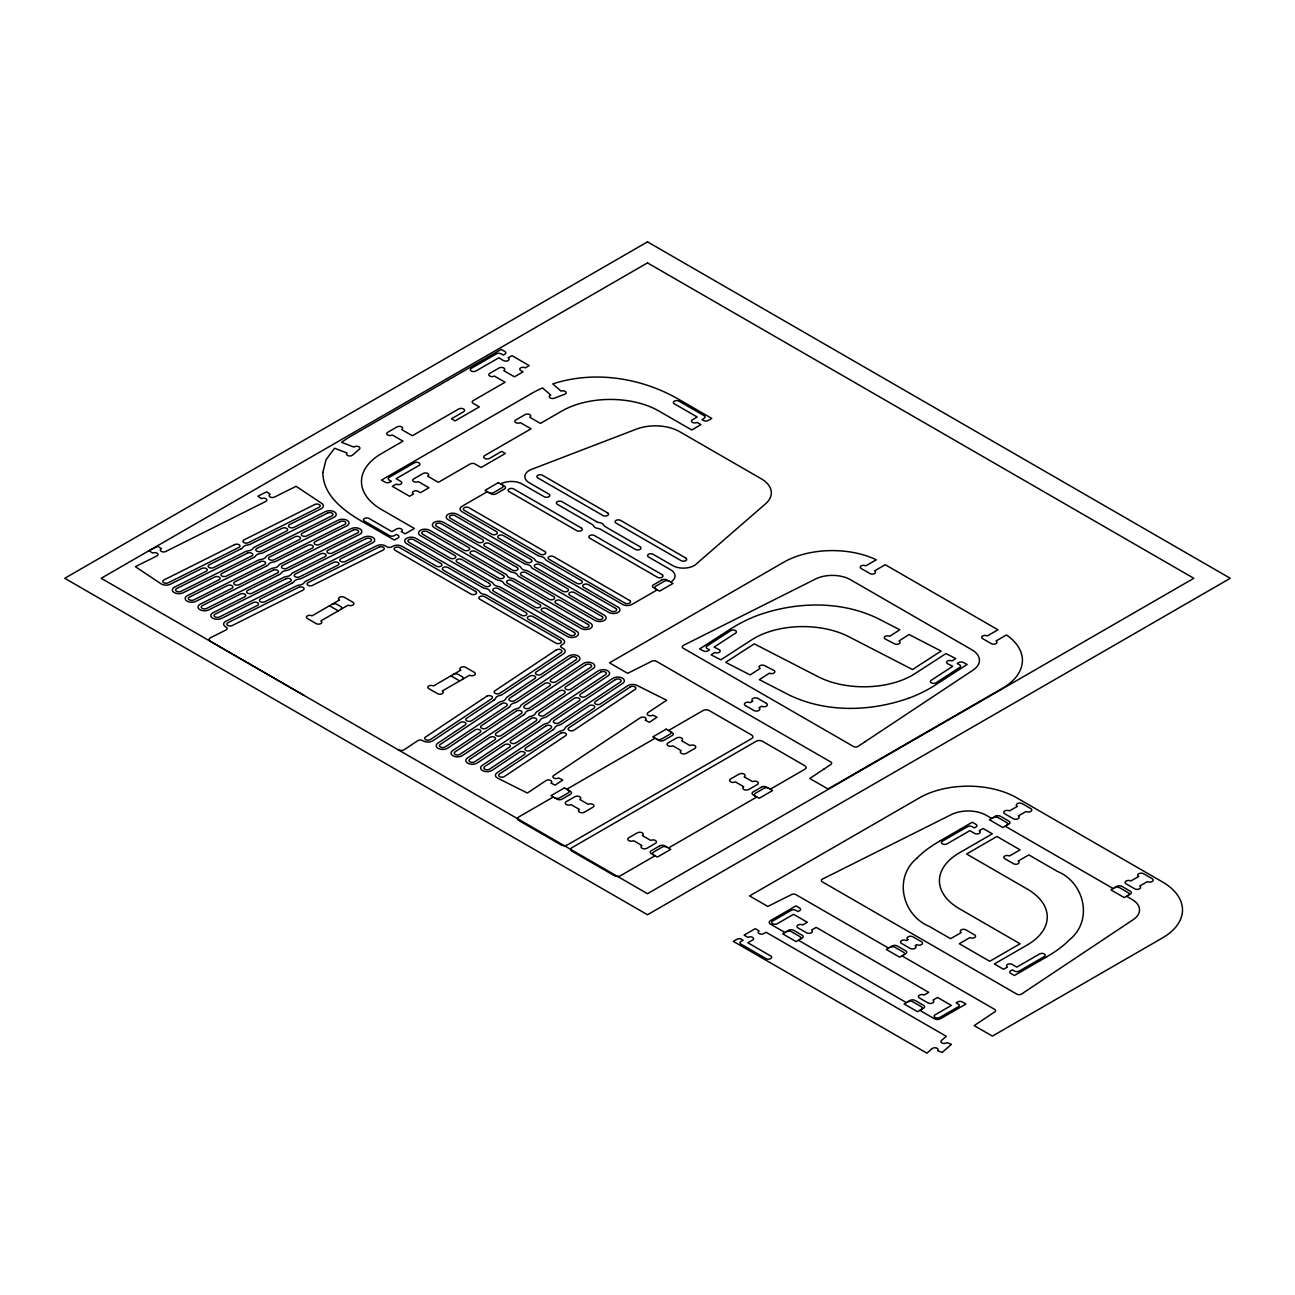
<?xml version="1.0" encoding="UTF-8"?>
<svg xmlns="http://www.w3.org/2000/svg" width="1295" height="1295" viewBox="0 0 1295 1295"><rect width="100%" height="100%" fill="white"/><g stroke="black" fill="none" stroke-linecap="round" stroke-linejoin="round"><path stroke-width="1.5" d="M917.135 858.051C893.226 877.282 902.129 915.144 929.195 926.346L950.579 938.697L961.262 932.529A3.27 1.878 0 0 1 961.262 929.859A3.27 1.878 0 0 1 965.876 929.859L974.617 934.909A3.27 1.878 0 0 1 974.617 937.564A3.27 1.878 0 0 1 970.004 937.564L959.32 943.731L989.736 961.295L1020.088 943.78L959.546 908.815A68.684 39.643 0 0 1 959.546 852.741L992.326 833.818L983.099 828.492L979.214 830.726A3.27 1.878 0 0 1 979.214 833.397A3.27 1.878 0 0 1 974.601 833.397L969.858 830.662L947.017 843.854A3.27 1.878 0 0 1 942.404 843.854A3.27 1.878 0 0 1 942.404 841.183L967.559 826.663A3.27 1.878 0 0 1 972.173 826.663L974.358 827.926L975.928 827.019A3.27 1.878 0 0 0 975.928 824.348L972.286 822.244L939.506 841.183M931.963 1048.756L926.896 1053.143L733.294 941.368L736.936 939.263A3.27 1.878 0 0 1 741.549 939.263L743.12 940.186L740.934 941.449A3.27 1.878 0 0 0 740.934 944.104L766.09 958.624A3.27 1.878 0 0 0 770.703 958.624A3.27 1.878 0 0 0 770.703 955.969L747.862 942.776L752.589 940.04A3.27 1.878 0 0 0 752.589 937.37A3.27 1.878 0 0 0 747.976 937.37L744.091 935.136L755.26 928.677L759.145 930.927A3.27 1.878 0 0 0 759.145 933.598A3.27 1.878 0 0 0 763.759 933.598L766.073 932.254L946.289 1036.308L941.611 1040.371A3.27 1.878 0 0 0 942.355 1043.122A3.27 1.878 0 0 0 946.872 1042.604L951.453 1044.353L942.129 1052.446L937.564 1050.682A3.27 1.878 0 0 0 936.641 1048.076A3.27 1.878 0 0 0 932.125 1048.61M730.526 628.981L699.672 648.957L703.525 650.932A3.27 1.878 0 0 0 708.122 650.786L709.611 649.815L707.297 648.633A3.27 1.878 0 0 1 707.038 645.978L730.72 630.633A3.27 1.878 0 0 1 735.317 630.487A3.27 1.878 0 0 1 735.576 633.142L714.079 647.079L719.081 649.637A3.27 1.878 0 0 1 719.34 652.308A3.27 1.878 0 0 1 714.743 652.453L711.084 654.817L720.813 659.835L751.667 639.859A68.684 39.643 0 0 1 848.63 636.638L912.554 669.547L941.109 651.045L909.009 634.518L898.957 641.025A3.27 1.878 0 0 1 899.216 643.696A3.27 1.878 0 0 1 894.618 643.842L885.375 639.099A3.27 1.878 0 0 1 885.116 636.428A3.27 1.878 0 0 1 889.73 636.282L899.782 629.775L877.201 618.152C840.342 600.572 796.393 601.706 758.417 615.109A134.032 77.392 0 0 0 730.607 629.014M487.308 491.695L461.943 506.329A6.524 3.772 0 0 0 461.943 511.654L496.357 531.533A3.27 1.878 0 0 1 496.357 534.204A3.27 1.878 0 0 1 491.744 534.204L457.329 514.325A6.524 3.772 0 0 0 448.102 514.325A6.524 3.772 0 0 0 448.102 519.651L482.517 539.529A3.27 1.878 0 0 1 482.517 542.184A3.27 1.878 0 0 1 477.904 542.184L443.489 522.322A6.524 3.772 0 0 0 434.262 522.322A6.524 3.772 0 0 0 434.262 527.648L468.677 547.51A3.27 1.878 0 0 1 468.677 550.181A3.27 1.878 0 0 1 464.063 550.181L429.649 530.303A6.524 3.772 0 0 0 420.422 530.303A6.524 3.772 0 0 0 420.422 535.628L454.836 555.506A3.27 1.878 0 0 1 454.836 558.177A3.27 1.878 0 0 1 450.223 558.177L415.808 538.299A6.524 3.772 0 0 0 406.581 538.299A6.524 3.772 0 0 0 406.581 543.625L440.996 563.503A3.27 1.878 0 0 1 440.996 566.158A3.27 1.878 0 0 1 436.383 566.158L401.968 546.296A6.524 3.772 0 0 0 393.453 545.94L391.673 546.895A3.27 1.878 0 0 1 386.914 546.798L385.91 546.134A6.524 3.772 0 0 0 376.715 545.762L345.166 561.561A3.27 1.878 0 0 1 340.569 561.366A3.27 1.878 0 0 1 340.893 558.712L372.442 542.929A6.524 3.772 0 0 0 373.106 537.603A6.524 3.772 0 0 0 363.895 537.231L332.362 553.014A3.27 1.878 0 0 1 327.748 552.819A3.27 1.878 0 0 1 328.088 550.165L359.638 534.382A6.524 3.772 0 0 0 360.285 529.072A6.524 3.772 0 0 0 351.091 528.684L319.541 544.483A3.27 1.878 0 0 1 314.928 544.288A3.27 1.878 0 0 1 315.268 541.634L346.817 525.835A6.524 3.772 0 0 0 347.465 520.525A6.524 3.772 0 0 0 338.27 520.153L306.721 535.936A3.27 1.878 0 0 1 302.107 535.741A3.27 1.878 0 0 1 302.447 533.087L333.997 517.304A6.524 3.772 0 0 0 334.644 511.994A6.524 3.772 0 0 0 325.45 511.606L293.9 527.389A3.27 1.878 0 0 1 289.303 527.211A3.27 1.878 0 0 1 289.627 524.556L321.176 508.757A6.524 3.772 0 0 0 321.824 503.447L296.069 486.289L274.524 497.07A3.27 1.878 0 0 1 269.927 496.875A3.27 1.878 0 0 1 270.25 494.221L266.657 491.825L257.834 496.228L261.428 498.624A3.27 1.878 0 0 1 266.025 498.818A3.27 1.878 0 0 1 265.702 501.473L165.711 551.508A3.27 1.878 0 0 1 161.114 551.314A3.27 1.878 0 0 1 161.438 548.659L157.844 546.263L149.022 550.666L152.616 553.078A3.27 1.878 0 0 1 157.229 553.256A3.27 1.878 0 0 1 156.889 555.911L135.36 566.692L161.13 583.867A6.524 3.772 0 0 0 170.325 584.239L201.874 568.456A3.27 1.878 0 0 1 206.472 568.651A3.27 1.878 0 0 1 206.148 571.305L174.598 587.088A6.524 3.772 0 0 0 173.951 592.398A6.524 3.772 0 0 0 183.145 592.786L214.695 576.987A3.27 1.878 0 0 1 219.292 577.182A3.27 1.878 0 0 1 218.968 579.836L187.419 595.619A6.524 3.772 0 0 0 186.755 600.945A6.524 3.772 0 0 0 195.966 601.317L227.515 585.534A3.27 1.878 0 0 1 232.113 585.728A3.27 1.878 0 0 1 231.789 588.383L200.239 604.166A6.524 3.772 0 0 0 199.576 609.476A6.524 3.772 0 0 0 208.786 609.864L240.336 594.081A3.27 1.878 0 0 1 244.933 594.259A3.27 1.878 0 0 1 244.609 596.914L213.06 612.713A6.524 3.772 0 0 0 212.396 618.023A6.524 3.772 0 0 0 221.607 618.395L253.156 602.612A3.27 1.878 0 0 1 257.754 602.806A3.27 1.878 0 0 1 257.43 605.461L225.88 621.244A6.524 3.772 0 0 0 225.201 626.553L226.366 627.314A3.27 1.878 0 0 1 226.026 629.969L210.583 637.707A4.29 2.477 0 0 0 210.357 641.333L304.212 695.528M657.277 589.824L631.911 604.457A6.524 3.772 0 0 1 622.685 604.457L588.27 584.595A3.27 1.878 0 0 0 583.656 584.595A3.27 1.878 0 0 0 583.656 587.25L618.071 607.128A6.524 3.772 0 0 1 618.071 612.454A6.524 3.772 0 0 1 608.844 612.454L574.43 592.592A3.27 1.878 0 0 0 569.816 592.592A3.27 1.878 0 0 0 569.816 595.247L604.231 615.125A6.524 3.772 0 0 1 604.231 620.451A6.524 3.772 0 0 1 595.004 620.451L560.589 600.572A3.27 1.878 0 0 0 555.976 600.572A3.27 1.878 0 0 0 555.976 603.243L590.39 623.105A6.524 3.772 0 0 1 590.39 628.431A6.524 3.772 0 0 1 581.164 628.431L546.749 608.569A3.27 1.878 0 0 0 542.136 608.569A3.27 1.878 0 0 0 542.136 611.224L576.55 631.102A6.524 3.772 0 0 1 576.55 636.428A6.524 3.772 0 0 1 567.323 636.428L532.909 616.549A3.27 1.878 0 0 0 528.295 616.549A3.27 1.878 0 0 0 528.295 619.22L562.71 639.099A6.524 3.772 0 0 1 563.325 644.02L561.641 645.039A3.27 1.878 0 0 0 561.82 647.791L562.969 648.358A6.524 3.772 0 0 1 563.616 653.667L536.276 671.878A3.27 1.878 0 0 0 536.599 674.533A3.27 1.878 0 0 0 541.197 674.355L568.537 656.128A6.524 3.772 0 0 1 577.748 655.756A6.524 3.772 0 0 1 578.396 661.065L551.055 679.276A3.27 1.878 0 0 0 551.395 681.947A3.27 1.878 0 0 0 555.992 681.753L583.333 663.542A6.524 3.772 0 0 1 592.527 663.153A6.524 3.772 0 0 1 593.191 668.463L565.85 686.69A3.27 1.878 0 0 0 566.174 689.345A3.27 1.878 0 0 0 570.787 689.15L598.128 670.939A6.524 3.772 0 0 1 607.323 670.551A6.524 3.772 0 0 1 607.986 675.877L580.646 694.088A3.27 1.878 0 0 0 580.969 696.742A3.27 1.878 0 0 0 585.567 696.548L612.907 678.337A6.524 3.772 0 0 1 622.118 677.965A6.524 3.772 0 0 1 622.782 683.274L595.441 701.485A3.27 1.878 0 0 0 595.765 704.14A3.27 1.878 0 0 0 600.362 703.946L627.703 685.735A6.524 3.772 0 0 1 636.913 685.363L666.65 700.239L647.969 712.671A3.27 1.878 0 0 0 648.309 715.326A3.27 1.878 0 0 0 652.907 715.131L657.051 717.22L649.41 722.302L645.266 720.23A3.27 1.878 0 0 0 644.942 717.576A3.27 1.878 0 0 0 640.329 717.754L553.677 775.495A3.27 1.878 0 0 0 554.001 778.149A3.27 1.878 0 0 0 558.614 777.955L562.758 780.027L555.118 785.126L550.958 783.054A3.27 1.878 0 0 0 550.634 780.399A3.27 1.878 0 0 0 546.037 780.577L527.373 793.026L497.636 778.149A6.524 3.772 0 0 1 496.972 772.824L524.313 754.613A3.27 1.878 0 0 0 523.989 751.958A3.27 1.878 0 0 0 519.392 752.152L492.051 770.363A6.524 3.772 0 0 1 482.841 770.735A6.524 3.772 0 0 1 482.177 765.426L509.518 747.215A3.27 1.878 0 0 0 509.194 744.56A3.27 1.878 0 0 0 504.597 744.738L477.256 762.965A6.524 3.772 0 0 1 468.045 763.338A6.524 3.772 0 0 1 467.398 758.028L494.739 739.817A3.27 1.878 0 0 0 494.399 737.163A3.27 1.878 0 0 0 489.801 737.341L462.461 755.552A6.524 3.772 0 0 1 453.25 755.94A6.524 3.772 0 0 1 452.603 750.631L479.943 732.403A3.27 1.878 0 0 0 479.619 729.749A3.27 1.878 0 0 0 475.006 729.943L447.665 748.154A6.524 3.772 0 0 1 438.471 748.542A6.524 3.772 0 0 1 437.807 743.217L465.148 725.006A3.27 1.878 0 0 0 464.824 722.351A3.27 1.878 0 0 0 460.227 722.545L432.886 740.756A6.524 3.772 0 0 1 423.692 741.145L422.364 740.481A3.27 1.878 0 0 0 417.751 740.675L404.364 749.595A4.29 2.477 0 0 1 398.083 749.724M553.305 797.008L518.728 816.967A4.29 2.477 0 0 0 518.728 820.48L561.221 845.004A4.29 2.477 0 0 0 567.291 845.004L751.667 738.571A4.29 2.477 0 0 0 751.667 735.058L709.174 710.534A4.29 2.477 0 0 0 703.104 710.534L668.528 730.493M566.708 789.27L655.108 738.231M655.043 855.752L620.467 875.711A4.29 2.477 0 0 1 614.397 875.711L571.904 851.171A4.29 2.477 0 0 1 571.904 847.675L756.28 741.226A4.29 2.477 0 0 1 762.35 741.226L804.842 765.766A4.29 2.477 0 0 1 804.842 769.262L770.266 789.222M668.447 847.998L756.847 796.975M806.931 922.542L802.77 924.938A3.48 2.007 0 0 0 797.93 925.067A3.48 2.007 0 0 0 798.011 927.868L806.51 932.772A3.48 2.007 0 0 0 811.35 932.805A3.48 2.007 0 0 0 811.56 930.02L815.737 927.608M928.337 992.618L924.177 995.029A3.48 2.007 0 0 0 919.337 995.159A3.48 2.007 0 0 0 919.418 997.943L927.916 1002.864A3.48 2.007 0 0 0 932.756 1002.897A3.48 2.007 0 0 0 932.967 1000.112L937.143 997.7M1047.169 956.6L1014.39 975.523L1010.747 973.419A3.27 1.878 0 0 1 1010.747 970.764L1012.318 969.842L1014.503 971.104A3.27 1.878 0 0 0 1019.116 971.104L1044.272 956.584A3.27 1.878 0 0 0 1044.272 953.929A3.27 1.878 0 0 0 1039.658 953.929L1016.818 967.122L1012.075 964.386A3.27 1.878 0 0 0 1007.461 964.386A3.27 1.878 0 0 0 1007.461 967.041L1003.576 969.291L994.35 963.966L1027.129 945.042A68.684 39.643 0 0 0 1027.129 888.969L966.588 854.004L996.94 836.473L1020.088 849.844L1009.404 856.011A3.27 1.878 0 0 0 1004.79 856.011A3.27 1.878 0 0 0 1004.79 858.682L1013.532 863.716A3.27 1.878 0 0 0 1018.145 863.716A3.27 1.878 0 0 0 1018.145 861.062L1028.829 854.894L1057.481 871.438C1084.546 882.64 1093.433 920.502 1069.541 939.733A134.032 77.392 0 0 1 1047.088 956.552M908.394 698.28C870.418 711.683 826.469 712.817 789.61 695.237L759.356 679.665L769.408 673.157A3.27 1.878 0 0 0 774.021 673.011A3.27 1.878 0 0 0 773.746 670.341L764.519 665.598A3.27 1.878 0 0 0 759.922 665.743A3.27 1.878 0 0 0 760.181 668.414L750.129 674.922L725.686 662.344L754.257 643.842L818.165 676.735A68.684 39.643 0 0 0 915.144 673.529L945.981 653.554L955.726 658.572L952.068 660.936A3.27 1.878 0 0 0 947.471 661.081A3.27 1.878 0 0 0 947.73 663.752L952.731 666.31L931.218 680.247A3.27 1.878 0 0 0 931.494 682.902A3.27 1.878 0 0 0 936.091 682.756L959.773 667.411A3.27 1.878 0 0 0 959.498 664.756L957.199 663.574L958.688 662.603A3.27 1.878 0 0 1 963.286 662.457L967.138 664.432L936.285 684.408A134.032 77.392 0 0 1 908.459 698.329M991.76 818.456L986.369 815.332A25.754 14.876 0 0 0 951.291 814.62L822.471 879.078A3.27 1.878 0 0 0 822.309 881.83L1016.802 994.123A3.27 1.878 0 0 0 1021.577 994.026L1133.222 919.644A25.754 14.876 0 0 0 1131.976 899.394L1126.585 896.286M1005.179 826.194L1113.166 888.548M758.077 698.539L766.154 703.201M745.645 705.71L753.722 710.388M685.832 743.136L681.656 740.74A3.48 2.007 0 0 0 681.445 737.94A3.48 2.007 0 0 0 676.605 737.988L668.107 742.893A3.48 2.007 0 0 0 668.026 745.693A3.48 2.007 0 0 0 672.866 745.823L677.026 748.219M686.674 743.621L689.992 745.548A3.48 2.007 0 0 1 694.832 745.677A3.48 2.007 0 0 1 694.751 748.461L686.253 753.366A3.48 2.007 0 0 1 681.413 753.415A3.48 2.007 0 0 1 681.186 750.631L677.868 748.704M747.506 778.748L744.188 776.838A3.48 2.007 0 0 0 743.961 774.038A3.48 2.007 0 0 0 739.121 774.086L730.623 778.991A3.48 2.007 0 0 0 730.558 781.791A3.48 2.007 0 0 0 735.382 781.921L738.7 783.831M748.348 779.234L752.508 781.646A3.48 2.007 0 0 1 757.348 781.775A3.48 2.007 0 0 1 757.267 784.56L748.769 789.464A3.48 2.007 0 0 1 743.929 789.513A3.48 2.007 0 0 1 743.718 786.729L739.542 784.317M329.48 605.769L338.286 610.835M450.903 675.86L459.693 680.943M888.564 948.118L795.956 894.651A3.27 1.878 0 0 0 791.52 894.57L767.805 906.435L749.595 895.913L919.563 797.785A68.684 39.643 0 0 1 1016.688 797.785L1162.376 881.895A68.684 39.643 0 0 1 1162.376 937.969L992.407 1036.113L974.196 1025.591L994.754 1011.897A3.27 1.878 0 0 0 994.592 1009.339L901.984 955.872M807.352 922.283L793.544 914.319L777.275 923.707A3.27 1.878 0 0 1 772.662 923.707A3.27 1.878 0 0 1 772.662 921.036L791.245 910.32A3.27 1.878 0 0 1 795.858 910.32L798.044 911.583L799.614 910.66A3.27 1.878 0 0 0 799.614 908.005L795.972 905.901L770.476 920.615A4.29 2.477 0 0 0 770.476 924.128L785.013 932.529M816.158 927.366L928.758 992.375M937.564 997.458L951.372 1005.438L935.103 1014.827A3.27 1.878 0 0 0 935.103 1017.481A3.27 1.878 0 0 0 939.717 1017.481L958.3 1006.765A3.27 1.878 0 0 0 958.3 1004.094L956.115 1002.832L957.685 1001.925A3.27 1.878 0 0 1 962.298 1001.925L965.941 1004.03L940.445 1018.76A4.29 2.477 0 0 1 934.375 1018.76L919.838 1010.359M584.013 801.913L579.852 799.517A3.48 2.007 0 0 0 579.626 796.716A3.48 2.007 0 0 0 574.786 796.765L566.287 801.67A3.48 2.007 0 0 0 566.223 804.47A3.48 2.007 0 0 0 571.046 804.6L575.207 806.995M584.871 802.414L588.173 804.324A3.48 2.007 0 0 1 593.013 804.454A3.48 2.007 0 0 1 592.932 807.238L584.433 812.159A3.48 2.007 0 0 1 579.593 812.192A3.48 2.007 0 0 1 579.383 809.407L576.065 807.497M645.687 837.525L642.369 835.615A3.48 2.007 0 0 0 642.158 832.814A3.48 2.007 0 0 0 637.318 832.863L628.82 837.768A3.48 2.007 0 0 0 628.739 840.568A3.48 2.007 0 0 0 633.579 840.698L636.881 842.608M646.545 838.011L650.705 840.423A3.48 2.007 0 0 1 655.545 840.552A3.48 2.007 0 0 1 655.464 843.336L646.966 848.257A3.48 2.007 0 0 1 642.126 848.29A3.48 2.007 0 0 1 641.899 845.505L637.739 843.094M798.432 940.267L906.419 1002.605M921.295 1009.517A3.48 2.007 0 0 0 921.295 1006.684L912.797 1001.78A3.48 2.007 0 0 0 907.876 1001.78M799.889 939.425A3.48 2.007 0 0 0 799.889 936.593L791.391 931.688A3.48 2.007 0 0 0 786.47 931.688M890.021 947.276A3.48 2.007 0 0 1 894.942 947.276L903.441 952.181A3.48 2.007 0 0 1 903.441 955.03M993.216 817.614A3.48 2.007 0 0 1 998.137 817.614L1006.636 822.519A3.48 2.007 0 0 1 1006.636 825.352M1114.623 887.706A3.48 2.007 0 0 1 1119.544 887.706L1128.042 892.611A3.48 2.007 0 0 1 1128.042 895.444M917.038 858.018A134.032 77.392 0 0 1 939.587 841.216M745.418 705.597A3.48 2.007 0 0 1 745.353 702.797A3.48 2.007 0 0 1 750.177 702.667L752.8 701.162A3.48 2.007 0 0 1 753.026 698.377A3.48 2.007 0 0 1 757.866 698.41M766.365 703.314A3.48 2.007 0 0 1 766.446 706.115A3.48 2.007 0 0 1 761.606 706.244L758.983 707.75A3.48 2.007 0 0 1 758.757 710.55A3.48 2.007 0 0 1 753.917 710.502M768.809 788.38A3.48 2.007 0 0 0 763.888 788.38L755.39 793.285A3.48 2.007 0 0 0 755.39 796.134M666.99 847.157A3.48 2.007 0 0 0 662.085 847.157L653.587 852.078A3.48 2.007 0 0 0 653.587 854.91M669.984 731.335A3.48 2.007 0 0 1 669.984 734.168L661.486 739.073A3.48 2.007 0 0 1 656.565 739.073M568.165 790.112A3.48 2.007 0 0 1 568.165 792.945L559.667 797.849A3.48 2.007 0 0 1 554.762 797.849M331.973 604.328A3.48 2.007 0 0 1 336.894 604.328L340.779 606.562A3.48 2.007 0 0 1 340.763 609.411M462.185 679.503A3.48 2.007 0 0 0 462.185 676.67L458.3 674.42A3.48 2.007 0 0 0 453.379 674.42M670.697 582.07A15.281 8.822 0 0 0 670.082 569.444L648.504 556.963A3.27 1.878 0 0 1 648.504 554.309A3.27 1.878 0 0 1 653.117 554.309L672.607 565.559A15.281 8.822 0 0 0 696.969 563.374L765.572 503.787A34.334 19.83 0 0 0 761.266 478.794L679.616 431.656A34.334 19.83 0 0 0 636.314 429.163L533.103 468.774A15.281 8.822 0 0 0 529.347 482.841L548.837 494.091A3.27 1.878 0 0 1 548.837 496.762A3.27 1.878 0 0 1 544.224 496.762L522.613 484.298A15.281 8.822 0 0 0 500.728 483.941M669.24 581.228A3.48 2.007 0 0 0 664.319 581.228L655.82 586.149A3.48 2.007 0 0 0 655.82 588.982M488.765 492.537A3.48 2.007 0 0 0 493.686 492.537L502.185 487.632A3.48 2.007 0 0 0 502.185 484.783M322.827 472.481C322.957 495.37 343.661 510.651 361.564 521.14L394.344 540.064L397.986 537.959A3.27 1.878 0 0 0 397.986 535.304L396.416 534.398L394.23 535.661A3.27 1.878 0 0 1 389.617 535.661L364.462 521.124A3.27 1.878 0 0 1 364.462 518.469A3.27 1.878 0 0 1 369.075 518.469L391.916 531.662L396.658 528.927A3.27 1.878 0 0 1 401.272 528.927A3.27 1.878 0 0 1 401.272 531.581L405.157 533.831L414.384 528.506L381.604 509.582A68.684 39.643 0 0 1 381.604 453.509L403.004 441.158L392.32 434.99A3.27 1.878 0 0 1 387.707 434.99A3.27 1.878 0 0 1 387.707 432.32L397.063 426.913A3.27 1.878 0 0 1 401.677 426.913A3.27 1.878 0 0 1 401.677 429.568L412.36 435.735L458.721 408.977A3.432 1.975 0 0 1 463.578 408.977A3.432 1.975 0 0 1 463.578 411.778L451.437 418.787L455.079 420.891L479.36 406.873L473.161 403.312A3.27 1.878 0 0 1 473.161 400.641L505.066 382.219L494.382 376.052A3.27 1.878 0 0 1 489.769 376.052A3.27 1.878 0 0 1 489.769 373.397L499.142 367.974A3.27 1.878 0 0 1 503.755 367.974A3.27 1.878 0 0 1 503.755 370.645L514.439 376.813L523.05 371.843L520.736 370.516A3.27 1.878 0 0 1 520.736 367.845A3.27 1.878 0 0 1 525.349 367.845L529.234 365.611L511.994 355.656L508.109 357.889A3.27 1.878 0 0 1 508.109 360.56A3.27 1.878 0 0 1 503.496 360.56L498.769 357.825L475.912 371.017A3.27 1.878 0 0 1 471.299 371.017A3.27 1.878 0 0 1 471.299 368.347L496.454 353.826A3.27 1.878 0 0 1 501.068 353.826L503.253 355.089L504.84 354.183A3.27 1.878 0 0 0 504.84 351.512L501.197 349.407L351.253 435.978A113.037 65.268 0 0 0 342.349 441.789L341.605 442.323L353.923 447.099A3.27 1.878 0 0 1 358.44 446.565A3.27 1.878 0 0 1 359.362 449.187L352.515 455.128A3.27 1.878 0 0 1 347.999 455.646A3.27 1.878 0 0 1 347.076 453.04L334.579 448.248L326.049 459.709L322.827 472.481M865.044 741.744L858.164 746.341A3.27 1.878 0 0 1 853.389 746.438L683.177 648.18A3.27 1.878 0 0 1 683.339 645.412L815.494 579.027A25.754 14.876 0 0 1 850.572 579.755L971.897 649.799A25.754 14.876 0 0 1 973.144 670.049L865.044 741.744M486.71 696.273L425.488 737.049A3.27 1.878 0 0 0 425.812 739.72A3.27 1.878 0 0 0 430.409 739.526L491.647 698.733A3.27 1.878 0 0 0 491.307 696.079A3.27 1.878 0 0 0 486.71 696.273M556.219 649.96L494.981 690.753A3.27 1.878 0 0 0 495.321 693.408A3.27 1.878 0 0 0 499.919 693.23L561.14 652.437A3.27 1.878 0 0 0 560.816 649.782A3.27 1.878 0 0 0 556.219 649.96M494.107 699.964L466.637 718.272A3.27 1.878 0 0 0 466.961 720.927A3.27 1.878 0 0 0 471.558 720.732L499.044 702.44A6.524 3.772 0 0 1 501.715 701.372A6.524 3.772 0 0 0 505.859 698.604A6.524 3.772 0 0 1 507.316 696.92L534.786 678.612A3.27 1.878 0 0 0 534.463 675.958A3.27 1.878 0 0 0 529.865 676.152L502.379 694.46A6.524 3.772 0 0 1 499.692 695.528A6.524 3.772 0 0 0 495.564 698.28A6.524 3.772 0 0 1 494.107 699.964M501.505 703.671L440.268 744.463A3.27 1.878 0 0 0 440.608 747.118A3.27 1.878 0 0 0 445.205 746.924L506.426 706.131A3.27 1.878 0 0 0 506.102 703.476A3.27 1.878 0 0 0 501.505 703.671M570.998 657.374L509.777 698.151A3.27 1.878 0 0 0 510.1 700.822A3.27 1.878 0 0 0 514.714 700.627L575.935 659.835A3.27 1.878 0 0 0 575.611 657.18A3.27 1.878 0 0 0 570.998 657.374M508.903 707.378L481.416 725.669A3.27 1.878 0 0 0 481.756 728.324A3.27 1.878 0 0 0 486.353 728.146L513.824 709.838A6.524 3.772 0 0 1 516.511 708.77A6.524 3.772 0 0 0 520.655 706.018A6.524 3.772 0 0 1 522.095 704.318L549.582 686.026A3.27 1.878 0 0 0 549.258 683.355A3.27 1.878 0 0 0 544.645 683.55L517.174 701.858A6.524 3.772 0 0 1 514.487 702.926A6.524 3.772 0 0 0 510.343 705.678A6.524 3.772 0 0 1 508.903 707.378M516.3 711.068L455.063 751.861A3.27 1.878 0 0 0 455.387 754.516A3.27 1.878 0 0 0 460 754.321L521.221 713.545A3.27 1.878 0 0 0 520.898 710.874A3.27 1.878 0 0 0 516.3 711.068M585.793 664.772L524.572 705.565A3.27 1.878 0 0 0 524.896 708.219A3.27 1.878 0 0 0 529.493 708.025L590.73 667.233A3.27 1.878 0 0 0 590.407 664.578A3.27 1.878 0 0 0 585.793 664.772M523.682 714.775L496.212 733.083A3.27 1.878 0 0 0 496.535 735.738A3.27 1.878 0 0 0 501.149 735.544L528.619 717.236A6.524 3.772 0 0 1 531.306 716.167A6.524 3.772 0 0 0 535.45 713.415A6.524 3.772 0 0 1 536.891 711.732L564.377 693.424A3.27 1.878 0 0 0 564.037 690.769A3.27 1.878 0 0 0 559.44 690.947L531.97 709.255A6.524 3.772 0 0 1 529.283 710.324A6.524 3.772 0 0 0 525.139 713.092A6.524 3.772 0 0 1 523.682 714.775M531.079 718.466L469.858 759.259A3.27 1.878 0 0 0 470.182 761.913A3.27 1.878 0 0 0 474.779 761.719L536.017 720.943A3.27 1.878 0 0 0 535.693 718.288A3.27 1.878 0 0 0 531.079 718.466M600.589 672.17L539.367 712.962A3.27 1.878 0 0 0 539.691 715.617A3.27 1.878 0 0 0 544.288 715.423L605.526 674.63A3.27 1.878 0 0 0 605.186 671.976A3.27 1.878 0 0 0 600.589 672.17M538.477 722.173L511.007 740.481A3.27 1.878 0 0 0 511.331 743.136A3.27 1.878 0 0 0 515.928 742.941L543.414 724.633A6.524 3.772 0 0 1 546.101 723.565A6.524 3.772 0 0 0 550.229 720.813A6.524 3.772 0 0 1 551.686 719.13L579.156 700.822A3.27 1.878 0 0 0 578.833 698.167A3.27 1.878 0 0 0 574.235 698.361L546.749 716.653A6.524 3.772 0 0 1 544.078 717.721A6.524 3.772 0 0 0 539.934 720.489A6.524 3.772 0 0 1 538.477 722.173M545.875 725.88L484.654 766.656A3.27 1.878 0 0 0 484.978 769.311A3.27 1.878 0 0 0 489.575 769.133L550.812 728.34A3.27 1.878 0 0 0 550.472 725.686A3.27 1.878 0 0 0 545.875 725.88M615.384 679.567L554.147 720.36A3.27 1.878 0 0 0 554.487 723.015A3.27 1.878 0 0 0 559.084 722.82L620.305 682.044A3.27 1.878 0 0 0 619.981 679.389A3.27 1.878 0 0 0 615.384 679.567M553.273 729.571L525.802 747.879A3.27 1.878 0 0 0 526.126 750.533A3.27 1.878 0 0 0 530.723 750.339L558.21 732.047A6.524 3.772 0 0 1 560.881 730.963A6.524 3.772 0 0 0 565.025 728.211A6.524 3.772 0 0 1 566.482 726.527L593.952 708.219A3.27 1.878 0 0 0 593.628 705.565A3.27 1.878 0 0 0 589.031 705.759L561.544 724.067A6.524 3.772 0 0 1 558.857 725.135A6.524 3.772 0 0 0 554.729 727.887A6.524 3.772 0 0 1 553.273 729.571M560.67 733.278L499.433 774.054A3.27 1.878 0 0 0 499.773 776.725A3.27 1.878 0 0 0 504.37 776.531L565.591 735.738A3.27 1.878 0 0 0 565.267 733.083A3.27 1.878 0 0 0 560.67 733.278M630.163 686.965L568.942 727.758A3.27 1.878 0 0 0 569.266 730.412A3.27 1.878 0 0 0 573.879 730.234L635.1 689.442A3.27 1.878 0 0 0 634.777 686.787A3.27 1.878 0 0 0 630.163 686.965M824.17 768.922L809.796 778.489L828.007 788.995L1002.298 688.373A68.684 39.643 0 0 0 1006.474 634.938L995.984 640.993A3.27 1.878 0 0 1 995.984 643.664A3.27 1.878 0 0 1 991.371 643.664L982.63 638.613A3.27 1.878 0 0 1 982.63 635.958A3.27 1.878 0 0 1 987.243 635.958L997.927 629.775L885.246 564.717L874.562 570.901A3.27 1.878 0 0 1 874.562 573.555A3.27 1.878 0 0 1 869.949 573.555L861.207 568.521A3.27 1.878 0 0 1 861.207 565.85A3.27 1.878 0 0 1 865.821 565.85L876.31 559.796A68.684 39.643 0 0 0 783.766 562.208L609.476 662.83L627.686 673.335L651.887 661.195A3.27 1.878 0 0 1 656.338 661.292L830.678 761.929A3.27 1.878 0 0 1 830.823 764.503L824.17 768.922M647.5 241.857L64.75 578.298L647.5 914.756L1230.25 578.298L647.5 241.857M647.5 262.885L101.172 578.298L647.5 893.712L1193.828 578.298L647.5 262.885M531.468 393.534L381.523 480.089L385.165 482.193A3.27 1.878 0 0 0 389.779 482.193L391.365 481.287L389.18 480.024A3.27 1.878 0 0 1 389.18 477.353L414.335 462.833A3.27 1.878 0 0 1 418.949 462.833A3.27 1.878 0 0 1 418.949 465.504L396.092 478.697L400.835 481.432A3.27 1.878 0 0 1 400.835 484.087A3.27 1.878 0 0 1 396.221 484.087L392.336 486.337L409.576 496.293L413.461 494.042A3.27 1.878 0 0 1 413.461 491.372A3.27 1.878 0 0 1 418.075 491.372L420.373 492.715L428.985 487.746L418.301 481.578A3.27 1.878 0 0 1 413.688 481.578A3.27 1.878 0 0 1 413.688 478.907L423.06 473.501A3.27 1.878 0 0 1 427.674 473.501A3.27 1.878 0 0 1 427.674 476.155L438.358 482.339L470.263 463.918A3.27 1.878 0 0 1 474.877 463.918L481.06 467.495L505.341 453.477L501.699 451.372L489.559 458.381A3.432 1.975 0 0 1 484.702 458.381A3.432 1.975 0 0 1 484.702 455.565L531.063 428.807L520.38 422.639A3.27 1.878 0 0 1 515.766 422.639A3.27 1.878 0 0 1 515.766 419.985L525.122 414.578A3.27 1.878 0 0 1 529.736 414.578A3.27 1.878 0 0 1 529.736 417.233L540.42 423.4L561.82 411.049A68.684 39.643 0 0 1 658.945 411.049L691.724 429.972L700.951 424.647L697.066 422.397A3.27 1.878 0 0 1 692.453 422.397A3.27 1.878 0 0 1 692.453 419.742L697.196 417.006L674.339 403.813A3.27 1.878 0 0 1 674.339 401.159A3.27 1.878 0 0 1 678.952 401.159L704.108 415.679A3.27 1.878 0 0 1 704.108 418.334L701.922 419.596L703.509 420.503A3.27 1.878 0 0 0 708.122 420.503L711.764 418.415L678.985 399.475C641.413 377.703 594.373 370.289 552.722 383.903L561.026 391.122A3.27 1.878 0 0 1 565.543 391.64A3.27 1.878 0 0 1 564.636 394.263L554.341 398.212A3.27 1.878 0 0 1 549.808 397.678A3.27 1.878 0 0 1 550.731 395.072L542.508 387.933L541.52 388.37A113.037 65.268 0 0 0 531.468 393.518M498.413 482.614L484.994 490.368L491.064 493.864A3.48 2.007 0 0 0 495.985 493.864L504.483 488.96A3.48 2.007 0 0 0 504.483 486.127L498.413 482.614M339.322 600.087L311.998 615.853A3.27 1.878 0 0 0 307.384 615.853A3.27 1.878 0 0 0 307.384 618.524L316.19 623.607A3.27 1.878 0 0 0 320.804 623.607A3.27 1.878 0 0 0 320.804 620.936L348.128 605.17A3.48 2.007 0 0 0 352.952 605.04A3.48 2.007 0 0 0 352.887 602.24L344.389 597.335A3.48 2.007 0 0 0 339.549 597.286A3.48 2.007 0 0 0 339.322 600.087M460.729 670.179L433.42 685.962A3.27 1.878 0 0 0 428.807 685.962A3.27 1.878 0 0 0 428.807 688.616L437.597 693.699A3.27 1.878 0 0 0 442.21 693.699A3.27 1.878 0 0 0 442.21 691.028L469.535 675.262A3.48 2.007 0 0 0 474.375 675.132A3.48 2.007 0 0 0 474.294 672.332L465.795 667.427A3.48 2.007 0 0 0 460.955 667.394A3.48 2.007 0 0 0 460.729 670.179M662.004 579.901L653.506 584.806A3.48 2.007 0 0 0 653.506 587.655L659.576 591.151L672.995 583.414L666.925 579.901A3.48 2.007 0 0 0 662.004 579.901M564.41 787.927L550.99 795.68L557.06 799.177A3.48 2.007 0 0 0 561.981 799.177L570.48 794.272A3.48 2.007 0 0 0 570.48 791.439L564.41 787.927M666.213 729.15L652.809 736.904L658.88 740.4A3.48 2.007 0 0 0 663.785 740.4L672.283 735.495A3.48 2.007 0 0 0 672.283 732.662L666.213 729.15M659.77 845.829L651.272 850.734A3.48 2.007 0 0 0 651.272 853.583L657.342 857.08L670.761 849.342L664.691 845.829A3.48 2.007 0 0 0 659.77 845.829M761.59 787.052L753.091 791.957A3.48 2.007 0 0 0 753.091 794.79L759.161 798.303L772.565 790.549L766.494 787.052A3.48 2.007 0 0 0 761.59 787.052M788.768 930.344L782.698 933.857L796.117 941.594L802.188 938.098A3.48 2.007 0 0 0 802.188 935.265L793.689 930.344A3.48 2.007 0 0 0 788.768 930.344M995.531 816.271L989.461 819.784L1002.864 827.521L1008.934 824.025A3.48 2.007 0 0 0 1008.934 821.176L1000.436 816.271A3.48 2.007 0 0 0 995.531 816.271M1017.206 806.429L1009.517 810.864A3.48 2.007 0 0 0 1004.677 810.994A3.48 2.007 0 0 0 1004.758 813.794L1013.257 818.699A3.48 2.007 0 0 0 1018.097 818.731A3.48 2.007 0 0 0 1018.323 815.947L1025.996 811.512A3.48 2.007 0 0 0 1030.836 811.382A3.48 2.007 0 0 0 1030.771 808.582L1022.273 803.677A3.48 2.007 0 0 0 1017.433 803.628A3.48 2.007 0 0 0 1017.206 806.429M892.336 945.949L886.266 949.445L899.669 957.199L905.739 953.687A3.48 2.007 0 0 0 905.739 950.854L897.241 945.949A3.48 2.007 0 0 0 892.336 945.949M907.941 939.603L906.322 940.542A3.48 2.007 0 0 0 901.482 940.672A3.48 2.007 0 0 0 901.563 943.456L910.061 948.361A3.48 2.007 0 0 0 914.901 948.409A3.48 2.007 0 0 0 915.128 945.625L916.731 944.686A3.48 2.007 0 0 0 921.571 944.557A3.48 2.007 0 0 0 921.506 941.756L913.007 936.852A3.48 2.007 0 0 0 908.167 936.803A3.48 2.007 0 0 0 907.941 939.603M910.175 1000.436L904.104 1003.949L917.524 1011.686L923.594 1008.19A3.48 2.007 0 0 0 923.594 1005.357L915.096 1000.436A3.48 2.007 0 0 0 910.175 1000.436M1116.938 886.363L1110.867 889.875L1124.27 897.613L1130.341 894.117A3.48 2.007 0 0 0 1130.341 891.268L1121.842 886.363A3.48 2.007 0 0 0 1116.938 886.363M1138.613 876.521L1130.923 880.956A3.48 2.007 0 0 0 1126.083 881.086A3.48 2.007 0 0 0 1126.164 883.886L1134.663 888.791A3.48 2.007 0 0 0 1139.503 888.823A3.48 2.007 0 0 0 1139.729 886.039L1147.402 881.604A3.48 2.007 0 0 0 1152.242 881.474A3.48 2.007 0 0 0 1152.178 878.674L1143.679 873.769A3.48 2.007 0 0 0 1138.839 873.72A3.48 2.007 0 0 0 1138.613 876.521M234.573 544.628L163.915 579.966A3.27 1.878 0 0 0 163.591 582.62A3.27 1.878 0 0 0 168.188 582.815L238.847 547.461A3.27 1.878 0 0 0 239.17 544.807A3.27 1.878 0 0 0 234.573 544.628M314.766 504.5L244.108 539.837A3.27 1.878 0 0 0 243.784 542.508A3.27 1.878 0 0 0 248.381 542.686L319.039 507.332A3.27 1.878 0 0 0 319.363 504.678A3.27 1.878 0 0 0 314.766 504.5M240.983 548.886L209.272 564.75A3.27 1.878 0 0 0 208.948 567.404A3.27 1.878 0 0 0 213.545 567.598L245.257 551.735A6.524 3.772 0 0 1 248.171 550.893A6.524 3.772 0 0 0 252.946 548.513A6.524 3.772 0 0 1 254.791 546.959L286.503 531.096A3.27 1.878 0 0 0 286.826 528.441A3.27 1.878 0 0 0 282.229 528.247L250.518 544.11A6.524 3.772 0 0 1 247.604 544.952A6.524 3.772 0 0 0 242.829 547.348A6.524 3.772 0 0 1 240.983 548.886M247.394 553.159L176.735 588.513A3.27 1.878 0 0 0 176.411 591.167A3.27 1.878 0 0 0 181.009 591.362L251.651 556.008A3.27 1.878 0 0 0 251.991 553.353A3.27 1.878 0 0 0 247.394 553.159M327.586 513.03L256.928 548.384A3.27 1.878 0 0 0 256.604 551.039A3.27 1.878 0 0 0 261.202 551.233L331.86 515.879A3.27 1.878 0 0 0 332.184 513.225A3.27 1.878 0 0 0 327.586 513.03M253.788 557.433L222.092 573.297A3.27 1.878 0 0 0 221.769 575.951A3.27 1.878 0 0 0 226.366 576.145L258.061 560.282A6.524 3.772 0 0 1 260.991 559.44A6.524 3.772 0 0 0 265.766 557.044A6.524 3.772 0 0 1 267.612 555.506L299.323 539.643A3.27 1.878 0 0 0 299.647 536.972A3.27 1.878 0 0 0 295.05 536.794L263.338 552.657A6.524 3.772 0 0 1 260.424 553.499A6.524 3.772 0 0 0 255.649 555.879A6.524 3.772 0 0 1 253.788 557.433M260.198 561.706L189.556 597.044A3.27 1.878 0 0 0 189.232 599.715A3.27 1.878 0 0 0 193.829 599.893L264.471 564.539A3.27 1.878 0 0 0 264.811 561.884A3.27 1.878 0 0 0 260.198 561.706M340.407 521.577L269.748 556.931A3.27 1.878 0 0 0 269.425 559.586A3.27 1.878 0 0 0 274.022 559.764L344.68 524.426A3.27 1.878 0 0 0 345.004 521.755A3.27 1.878 0 0 0 340.407 521.577M266.608 565.964L234.913 581.827A3.27 1.878 0 0 0 234.573 584.498A3.27 1.878 0 0 0 239.186 584.676L270.882 568.813A6.524 3.772 0 0 1 273.812 567.971A6.524 3.772 0 0 0 278.587 565.591A6.524 3.772 0 0 1 280.432 564.037L312.144 548.173A3.27 1.878 0 0 0 312.467 545.519A3.27 1.878 0 0 0 307.87 545.324L276.159 561.188A6.524 3.772 0 0 1 273.245 562.03A6.524 3.772 0 0 0 268.47 564.426A6.524 3.772 0 0 1 266.608 565.964M273.018 570.237L202.376 605.591A3.27 1.878 0 0 0 202.052 608.245A3.27 1.878 0 0 0 206.65 608.44L277.292 573.086A3.27 1.878 0 0 0 277.632 570.431A3.27 1.878 0 0 0 273.018 570.237M353.227 530.108L282.569 565.462A3.27 1.878 0 0 0 282.245 568.116A3.27 1.878 0 0 0 286.842 568.311L357.501 532.957A3.27 1.878 0 0 0 357.825 530.303A3.27 1.878 0 0 0 353.227 530.108M279.429 574.511L247.733 590.374A3.27 1.878 0 0 0 247.394 593.029A3.27 1.878 0 0 0 252.007 593.223L283.702 577.36A6.524 3.772 0 0 1 286.632 576.518A6.524 3.772 0 0 0 291.407 574.122A6.524 3.772 0 0 1 293.253 572.584L324.964 556.721A3.27 1.878 0 0 0 325.288 554.066A3.27 1.878 0 0 0 320.691 553.871L288.979 569.735A6.524 3.772 0 0 1 286.065 570.577A6.524 3.772 0 0 0 281.29 572.957A6.524 3.772 0 0 1 279.429 574.511M285.839 578.784L215.197 614.121A3.27 1.878 0 0 0 214.873 616.792A3.27 1.878 0 0 0 219.47 616.97L290.112 581.633A3.27 1.878 0 0 0 290.452 578.962A3.27 1.878 0 0 0 285.839 578.784M366.032 538.655L295.389 574.009A3.27 1.878 0 0 0 295.066 576.663A3.27 1.878 0 0 0 299.663 576.842L370.305 541.504A3.27 1.878 0 0 0 370.645 538.849A3.27 1.878 0 0 0 366.032 538.655M292.249 583.041L260.554 598.905A3.27 1.878 0 0 0 260.214 601.576A3.27 1.878 0 0 0 264.827 601.754L296.523 585.89A6.524 3.772 0 0 1 299.453 585.065A6.524 3.772 0 0 0 304.228 582.669A6.524 3.772 0 0 1 306.073 581.115L337.785 565.251A3.27 1.878 0 0 0 338.108 562.597A3.27 1.878 0 0 0 333.511 562.402L301.8 578.266A6.524 3.772 0 0 1 298.886 579.108A6.524 3.772 0 0 0 294.111 581.504A6.524 3.772 0 0 1 292.249 583.041M298.659 587.315L228.017 622.668A3.27 1.878 0 0 0 227.677 625.323A3.27 1.878 0 0 0 232.291 625.517L302.933 590.164A3.27 1.878 0 0 0 303.257 587.509A3.27 1.878 0 0 0 298.659 587.315M378.852 547.186L308.21 582.54A3.27 1.878 0 0 0 307.886 585.194A3.27 1.878 0 0 0 312.483 585.389L383.126 550.035A3.27 1.878 0 0 0 383.466 547.38A3.27 1.878 0 0 0 378.852 547.186M607.533 512.836L542.459 475.265A3.27 1.878 0 0 0 537.846 475.265A3.27 1.878 0 0 0 537.846 477.936L602.92 515.507A3.27 1.878 0 0 0 607.533 515.507A3.27 1.878 0 0 0 607.533 512.836M685.719 557.983L620.645 520.412A3.27 1.878 0 0 0 616.031 520.412A3.27 1.878 0 0 0 616.031 523.083L681.105 560.638A3.27 1.878 0 0 0 685.719 560.638A3.27 1.878 0 0 0 685.719 557.983M596.509 521.626L561.949 501.667A3.27 1.878 0 0 0 557.336 501.667A3.27 1.878 0 0 0 557.336 504.322L591.896 524.281A6.524 3.772 0 0 1 593.547 525.899A6.524 3.772 0 0 0 598.015 528.49A6.524 3.772 0 0 1 600.831 529.445L635.392 549.388A3.27 1.878 0 0 0 640.005 549.388A3.27 1.878 0 0 0 640.005 546.733L605.445 526.774A6.524 3.772 0 0 1 603.778 525.155A6.524 3.772 0 0 0 599.31 522.581A6.524 3.772 0 0 1 596.509 521.626M581.309 527.988L513.678 488.943A3.27 1.878 0 0 0 509.065 488.943A3.27 1.878 0 0 0 509.065 491.598L576.696 530.642A3.27 1.878 0 0 0 581.309 530.642A3.27 1.878 0 0 0 581.309 527.988M662.036 574.591L594.421 535.547A3.27 1.878 0 0 0 589.808 535.547A3.27 1.878 0 0 0 589.808 538.218L657.423 577.262A3.27 1.878 0 0 0 662.036 577.262A3.27 1.878 0 0 0 662.036 574.591M544.774 551.492L468.871 507.672A3.27 1.878 0 0 0 464.257 507.672A3.27 1.878 0 0 0 464.257 510.327L540.161 554.147A3.27 1.878 0 0 0 544.774 554.147A3.27 1.878 0 0 0 544.774 551.492M629.597 600.475L553.693 556.64A3.27 1.878 0 0 0 549.08 556.64A3.27 1.878 0 0 0 549.08 559.31L624.983 603.13A3.27 1.878 0 0 0 629.597 603.13A3.27 1.878 0 0 0 629.597 600.475M537.846 555.49L503.286 535.531A3.27 1.878 0 0 0 498.672 535.531A3.27 1.878 0 0 0 498.672 538.186L533.232 558.145A6.524 3.772 0 0 1 534.884 559.764A6.524 3.772 0 0 0 539.351 562.354A6.524 3.772 0 0 1 542.168 563.309L576.728 583.268A3.27 1.878 0 0 0 581.342 583.268A3.27 1.878 0 0 0 581.342 580.597L546.781 560.638A6.524 3.772 0 0 1 545.13 559.019A6.524 3.772 0 0 0 540.663 556.445A6.524 3.772 0 0 1 537.846 555.49M530.934 559.489L455.031 515.653A3.27 1.878 0 0 0 450.417 515.653A3.27 1.878 0 0 0 450.417 518.324L526.32 562.143A3.27 1.878 0 0 0 530.934 562.143A3.27 1.878 0 0 0 530.934 559.489M615.756 608.456L539.853 564.636A3.27 1.878 0 0 0 535.24 564.636A3.27 1.878 0 0 0 535.24 567.307L611.143 611.127A3.27 1.878 0 0 0 615.756 611.127A3.27 1.878 0 0 0 615.756 608.456M524.006 563.471L489.445 543.528A3.27 1.878 0 0 0 484.832 543.528A3.27 1.878 0 0 0 484.832 546.182L519.392 566.142A6.524 3.772 0 0 1 521.043 567.76A6.524 3.772 0 0 0 525.511 570.334A6.524 3.772 0 0 1 528.328 571.289L562.888 591.248A3.27 1.878 0 0 0 567.501 591.248A3.27 1.878 0 0 0 567.501 588.594L532.941 568.634A6.524 3.772 0 0 1 531.29 567.016A6.524 3.772 0 0 0 526.822 564.426A6.524 3.772 0 0 1 524.006 563.471M517.093 567.469L441.19 523.649A3.27 1.878 0 0 0 436.577 523.649A3.27 1.878 0 0 0 436.577 526.304L512.48 570.14A3.27 1.878 0 0 0 517.093 570.14A3.27 1.878 0 0 0 517.093 567.469M601.916 616.452L526.013 572.633A3.27 1.878 0 0 0 521.399 572.633A3.27 1.878 0 0 0 521.399 575.288L597.303 619.107A3.27 1.878 0 0 0 601.916 619.107A3.27 1.878 0 0 0 601.916 616.452M510.165 571.467L475.605 551.508A3.27 1.878 0 0 0 470.991 551.508A3.27 1.878 0 0 0 470.991 554.179L505.552 574.138A6.524 3.772 0 0 1 507.203 575.757A6.524 3.772 0 0 0 511.671 578.331A6.524 3.772 0 0 1 514.487 579.286L549.048 599.245A3.27 1.878 0 0 0 553.661 599.245A3.27 1.878 0 0 0 553.661 596.574L519.101 576.631A6.524 3.772 0 0 1 517.45 574.996A6.524 3.772 0 0 0 512.982 572.422A6.524 3.772 0 0 1 510.165 571.467M503.253 575.466L427.35 531.646A3.27 1.878 0 0 0 422.737 531.646A3.27 1.878 0 0 0 422.737 534.301L498.64 578.12A3.27 1.878 0 0 0 503.253 578.12A3.27 1.878 0 0 0 503.253 575.466M588.076 624.449L512.172 580.613A3.27 1.878 0 0 0 507.559 580.613A3.27 1.878 0 0 0 507.559 583.284L583.462 627.104A3.27 1.878 0 0 0 588.076 627.104A3.27 1.878 0 0 0 588.076 624.449M496.325 579.464L461.765 559.505A3.27 1.878 0 0 0 457.151 559.505A3.27 1.878 0 0 0 457.151 562.159L491.711 582.119A6.524 3.772 0 0 1 493.363 583.737A6.524 3.772 0 0 0 497.83 586.327A6.524 3.772 0 0 1 500.647 587.283L535.207 607.242A3.27 1.878 0 0 0 539.821 607.242A3.27 1.878 0 0 0 539.821 604.571L505.26 584.612A6.524 3.772 0 0 1 503.609 582.993A6.524 3.772 0 0 0 499.142 580.419A6.524 3.772 0 0 1 496.325 579.464M489.413 583.446L413.51 539.626A3.27 1.878 0 0 0 408.896 539.626A3.27 1.878 0 0 0 408.896 542.297L484.799 586.117A3.27 1.878 0 0 0 489.413 586.117A3.27 1.878 0 0 0 489.413 583.446M574.235 632.429L498.332 588.61A3.27 1.878 0 0 0 493.719 588.61A3.27 1.878 0 0 0 493.719 591.281L569.622 635.1A3.27 1.878 0 0 0 574.235 635.1A3.27 1.878 0 0 0 574.235 632.429M482.485 587.444L447.924 567.485A3.27 1.878 0 0 0 443.311 567.485A3.27 1.878 0 0 0 443.311 570.156L477.871 590.115A6.524 3.772 0 0 1 479.522 591.734A6.524 3.772 0 0 0 483.99 594.308A6.524 3.772 0 0 1 486.807 595.263L521.367 615.222A3.27 1.878 0 0 0 525.98 615.222A3.27 1.878 0 0 0 525.98 612.567L491.42 592.608A6.524 3.772 0 0 1 489.769 590.989A6.524 3.772 0 0 0 485.301 588.399A6.524 3.772 0 0 1 482.485 587.444M475.573 591.443L399.669 547.623A3.27 1.878 0 0 0 395.056 547.623A3.27 1.878 0 0 0 395.056 550.278L470.959 594.114A3.27 1.878 0 0 0 475.573 594.114A3.27 1.878 0 0 0 475.573 591.443M560.395 640.426L484.492 596.606A3.27 1.878 0 0 0 479.878 596.606A3.27 1.878 0 0 0 479.878 599.261L555.782 643.081A3.27 1.878 0 0 0 560.395 643.081A3.27 1.878 0 0 0 560.395 640.426"/></g></svg>
